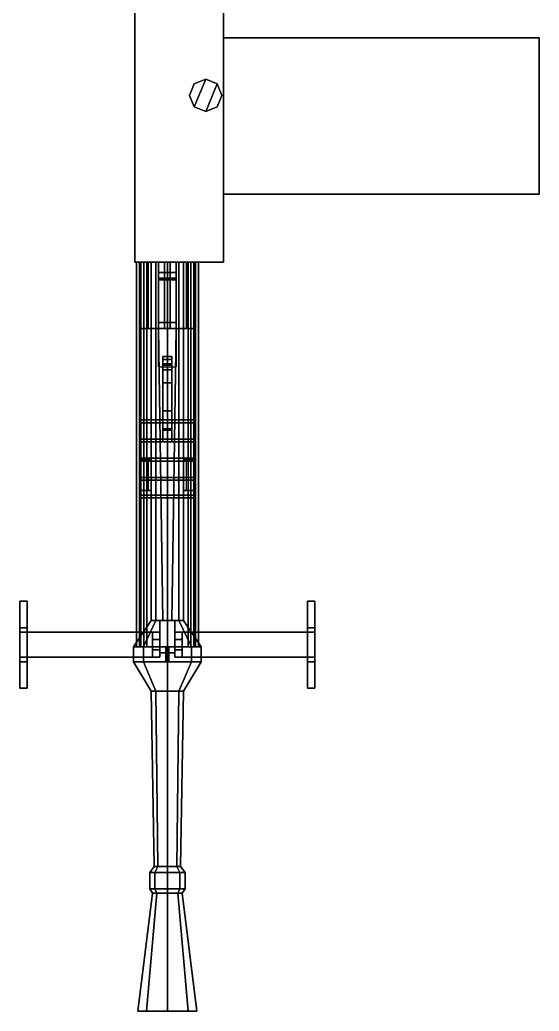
# Model space of a CAD drawing. Extents: x -1 to 2.5, y -12.3 to 0.
# Drawn here: x -1 to 2.52, y -12.28 to -5.56 of the extents above; entities that cross this region are included whole.
import ezdxf

# ---------------------------------------------------------------- set-up
doc = ezdxf.new("R2010")
doc.units = 0
doc.layers.get('0').update_dxf_attribs({"linetype": 'CONTINUOUS'})

msp = doc.modelspace()

# ---------------------------------------------------------------- linework, layer by layer
for points in [[(-0.22, -5.36, 1.54), (-0.22, -5.36, 0.82), (-0.22, -7.2, 0.82), (-0.22, -7.2, 1.54)], [(-0.22, -7.2, 0.82), (-0.22, -5.36, 0.82), (0.38, -5.36, 0.82), (0.38, -7.2, 0.82)], [(0.38, -7.2, 1.54), (0.38, -5.36, 1.54), (-0.22, -5.36, 1.54), (-0.22, -7.2, 1.54)], [(0.38, -7.2, 0.82), (0.38, -5.36, 0.82), (0.38, -5.36, 1.54), (0.38, -7.2, 1.54)], [(2.52, -6.74, 1.22), (2.52, -5.68, 1.22), (0.38, -5.68, 1.22), (0.38, -6.74, 1.22)], [(2.52, -5.68, 1.22), (2.52, -5.68, 0.91), (0.38, -5.68, 0.91), (0.38, -5.68, 1.22)], [(0.38, -6.74, 0.91), (0.38, -5.68, 0.91), (2.52, -5.68, 0.91), (2.52, -6.74, 0.91)], [(2.52, -6.74, 0.91), (2.52, -5.68, 0.91), (2.52, -5.68, 1.22), (2.52, -6.74, 1.22)], [(0.1822, -5.9922, 1.64), (0.15, -6.07, 1.64), (0.1822, -6.1478, 1.64), (0.26, -5.96, 1.64)], [(0.26, -5.96, 1.54), (0.1822, -5.9922, 1.54), (0.1822, -5.9922, 1.64), (0.26, -5.96, 1.64)], [(0.26, -5.96, 1.64), (0.1822, -6.1478, 1.64), (0.26, -6.18, 1.64), (0.3378, -5.9922, 1.64)], [(0.3378, -5.9922, 1.54), (0.26, -5.96, 1.54), (0.26, -5.96, 1.64), (0.3378, -5.9922, 1.64)], [(0.1822, -5.9922, 1.54), (0.15, -6.07, 1.54), (0.15, -6.07, 1.64), (0.1822, -5.9922, 1.64)], [(0.3378, -5.9922, 1.64), (0.26, -6.18, 1.64), (0.3378, -6.1478, 1.64), (0.37, -6.07, 1.64)], [(0.37, -6.07, 1.54), (0.3378, -5.9922, 1.54), (0.3378, -5.9922, 1.64), (0.37, -6.07, 1.64)], [(0.15, -6.07, 1.54), (0.1822, -6.1478, 1.54), (0.1822, -6.1478, 1.64), (0.15, -6.07, 1.64)], [(0.3378, -6.1478, 1.54), (0.37, -6.07, 1.54), (0.37, -6.07, 1.64), (0.3378, -6.1478, 1.64)], [(0.1822, -6.1478, 1.54), (0.26, -6.18, 1.54), (0.26, -6.18, 1.64), (0.1822, -6.1478, 1.64)], [(0.26, -6.18, 1.54), (0.3378, -6.1478, 1.54), (0.3378, -6.1478, 1.64), (0.26, -6.18, 1.64)], [(0.38, -6.74, 1.22), (0.38, -6.74, 0.91), (2.52, -6.74, 0.91), (2.52, -6.74, 1.22)], [(-0.22, -7.2, 1.54), (-0.22, -7.2, 0.82), (0.38, -7.2, 0.82), (0.38, -7.2, 1.54)], [(-0.0778, -7.2, 1.1378), (-0.11, -7.2, 1.06), (-0.11, -9.63, 1.06), (-0.0778, -9.63, 1.1378)], [(-0.11, -7.2, 1.06), (-0.0778, -7.2, 0.9822), (-0.0778, -9.63, 0.9822), (-0.11, -9.63, 1.06)], [(0, -7.2, 1.17), (-0.0778, -7.2, 1.1378), (-0.0778, -9.63, 1.1378), (0, -9.63, 1.17)], [(-0.0778, -7.2, 0.9822), (0, -7.2, 0.95), (0, -9.63, 0.95), (-0.0778, -9.63, 0.9822)], [(-0.06, -7.32, 1.39), (-0.06, -7.2, 1.12), (-0.06, -7.91, 1.12), (-0.06, -7.61, 1.39)], [(-0.06, -7.2, 1.54), (-0.06, -7.2, 1.12), (-0.06, -7.32, 1.39), (-0.06, -7.32, 1.48)], [(-0.06, -7.27, 1.54), (-0.06, -7.2, 1.54), (-0.06, -7.32, 1.48), (-0.06, -7.31, 1.52)], [(0.06, -7.27, 1.54), (0.06, -7.2, 1.54), (-0.06, -7.2, 1.54), (-0.06, -7.27, 1.54)], [(0.0778, -7.2, 1.1378), (0, -7.2, 1.17), (0, -9.63, 1.17), (0.0778, -9.63, 1.1378)], [(0, -7.2, 0.95), (0.0778, -7.2, 0.9822), (0.0778, -9.63, 0.9822), (0, -9.63, 0.95)], [(0.06, -7.91, 1.12), (0.06, -7.2, 1.12), (0.06, -7.32, 1.39), (0.06, -7.61, 1.39)], [(0.06, -7.32, 1.39), (0.06, -7.2, 1.12), (0.06, -7.2, 1.54), (0.06, -7.32, 1.48)], [(0.06, -7.32, 1.48), (0.06, -7.2, 1.54), (0.06, -7.27, 1.54), (0.06, -7.31, 1.52)], [(0.11, -7.2, 1.06), (0.0778, -7.2, 1.1378), (0.0778, -9.63, 1.1378), (0.11, -9.63, 1.06)], [(0.0778, -7.2, 0.9822), (0.11, -7.2, 1.06), (0.11, -9.63, 1.06), (0.0778, -9.63, 0.9822)], [(0.06, -7.31, 1.52), (0.06, -7.27, 1.54), (-0.06, -7.27, 1.54), (-0.06, -7.31, 1.52)], [(-0.06, -7.31, 1.52), (-0.06, -7.32, 1.48), (0.06, -7.32, 1.48), (0.06, -7.31, 1.52)], [(0.06, -7.61, 1.39), (0.06, -7.32, 1.39), (-0.06, -7.32, 1.39), (-0.06, -7.61, 1.39)], [(-0.06, -7.32, 1.48), (-0.06, -7.32, 1.39), (0.06, -7.32, 1.39), (0.06, -7.32, 1.48)], [(-0.06, -7.61, 1.39), (-0.06, -7.91, 1.12), (0.06, -7.91, 1.12), (0.06, -7.61, 1.39)], [(0, -7.65, 0.88), (-0.06, -7.65, 0.82), (-0.03, -9.63, 0.87), (0, -9.63, 0.9)], [(-0.06, -7.65, 0.82), (0, -7.65, 0.76), (0, -9.63, 0.84), (-0.03, -9.63, 0.87)], [(0.06, -7.65, 0.82), (0, -7.65, 0.88), (0, -9.63, 0.9), (0.03, -9.63, 0.87)], [(0, -7.65, 0.76), (0.06, -7.65, 0.82), (0.03, -9.63, 0.87), (0, -9.63, 0.84)], [(0.03, -7.89, 1.57), (0.03, -7.84, 1.49), (-0.03, -7.84, 1.49), (-0.03, -7.89, 1.57)], [(-0.03, -7.89, 1.57), (-0.03, -7.84, 1.49), (-0.03, -8.42, 1.49), (-0.03, -8.34, 1.57)], [(-0.03, -7.84, 1.49), (-0.03, -7.84, 1.44), (-0.03, -8.42, 1.44), (-0.03, -8.42, 1.49)], [(0.03, -7.84, 1.49), (0.03, -7.84, 1.44), (-0.03, -7.84, 1.44), (-0.03, -7.84, 1.49)], [(0.03, -7.84, 1.44), (0.03, -7.93, 1.38), (-0.03, -7.93, 1.38), (-0.03, -7.84, 1.44)], [(-0.03, -7.84, 1.44), (-0.03, -7.93, 1.38), (-0.03, -8.33, 1.38), (-0.03, -8.42, 1.44)], [(-0.03, -7.9, 1.33), (-0.03, -7.86, 1.28), (-0.03, -8.29, 1.28), (-0.03, -8.27, 1.33)], [(0.03, -7.9, 1.33), (0.03, -7.86, 1.28), (-0.03, -7.86, 1.28), (-0.03, -7.9, 1.33)], [(0.03, -7.86, 1.28), (0.03, -7.86, 1.14), (-0.03, -7.86, 1.14), (-0.03, -7.86, 1.28)], [(-0.03, -7.86, 1.28), (-0.03, -7.86, 1.14), (-0.03, -8.29, 1.14), (-0.03, -8.29, 1.28)], [(0.03, -8.42, 1.49), (0.03, -7.84, 1.49), (0.03, -7.89, 1.57), (0.03, -8.34, 1.57)], [(0.03, -8.42, 1.44), (0.03, -7.84, 1.44), (0.03, -7.84, 1.49), (0.03, -8.42, 1.49)], [(0.03, -8.33, 1.38), (0.03, -7.93, 1.38), (0.03, -7.84, 1.44), (0.03, -8.42, 1.44)], [(0.03, -8.29, 1.28), (0.03, -7.86, 1.28), (0.03, -7.9, 1.33), (0.03, -8.27, 1.33)], [(0.03, -8.29, 1.14), (0.03, -7.86, 1.14), (0.03, -7.86, 1.28), (0.03, -8.29, 1.28)], [(0.03, -8.34, 1.57), (0.03, -7.89, 1.57), (-0.03, -7.89, 1.57), (-0.03, -8.34, 1.57)], [(0.03, -8.27, 1.33), (0.03, -7.9, 1.33), (-0.03, -7.9, 1.33), (-0.03, -8.27, 1.33)], [(-0.03, -8.33, 1.38), (-0.03, -7.93, 1.38), (0.03, -7.93, 1.38), (0.03, -8.33, 1.38)], [(-0.03, -8.02, 1.38), (-0.03, -8.02, 1.33), (-0.03, -8.21, 1.33), (-0.03, -8.21, 1.38)], [(0.03, -8.02, 1.38), (0.03, -8.02, 1.33), (-0.03, -8.02, 1.33), (-0.03, -8.02, 1.38)], [(0.03, -8.21, 1.33), (0.03, -8.02, 1.33), (0.03, -8.02, 1.38), (0.03, -8.21, 1.38)], [(-0.03, -8.21, 1.38), (-0.03, -8.21, 1.33), (0.03, -8.21, 1.33), (0.03, -8.21, 1.38)], [(-0.1273, -8.27, 0.9327), (-0.18, -8.27, 1.06), (-0.1273, -8.27, 1.1873), (0, -8.27, 0.88)], [(-0.1273, -8.29, 1.1873), (-0.18, -8.29, 1.06), (-0.1273, -8.29, 0.9327), (0, -8.29, 1.24)], [(0, -8.27, 0.88), (-0.1273, -8.27, 1.1873), (0, -8.27, 1.24), (0.1273, -8.27, 0.9327)], [(0, -8.29, 1.24), (-0.1273, -8.29, 0.9327), (0, -8.29, 0.88), (0.1273, -8.29, 1.1873)], [(-0.03, -8.27, 1.33), (-0.03, -8.29, 1.28), (0.03, -8.29, 1.28), (0.03, -8.27, 1.33)], [(-0.03, -8.29, 1.28), (-0.03, -8.29, 1.14), (0.03, -8.29, 1.14), (0.03, -8.29, 1.28)], [(-0.03, -8.42, 1.44), (-0.03, -8.33, 1.38), (0.03, -8.33, 1.38), (0.03, -8.42, 1.44)], [(0.1273, -8.27, 0.9327), (0, -8.27, 1.24), (0.1273, -8.27, 1.1873), (0.18, -8.27, 1.06)], [(0.1273, -8.29, 1.1873), (0, -8.29, 0.88), (0.1273, -8.29, 0.9327), (0.18, -8.29, 1.06)], [(-0.1273, -8.4, 0.9327), (-0.18, -8.4, 1.06), (-0.1273, -8.4, 1.1873), (0, -8.4, 0.88)], [(0, -8.4, 0.88), (-0.1273, -8.4, 1.1873), (0, -8.4, 1.24), (0.1273, -8.4, 0.9327)], [(-0.03, -8.34, 1.57), (-0.03, -8.42, 1.49), (0.03, -8.42, 1.49), (0.03, -8.34, 1.57)], [(0.1273, -8.4, 0.9327), (0, -8.4, 1.24), (0.1273, -8.4, 1.1873), (0.18, -8.4, 1.06)], [(-0.1273, -8.42, 1.1873), (-0.18, -8.42, 1.06), (-0.1273, -8.42, 0.9327), (0, -8.42, 1.24)], [(0, -8.42, 1.24), (-0.1273, -8.42, 0.9327), (0, -8.42, 0.88), (0.1273, -8.42, 1.1873)], [(-0.03, -8.42, 1.49), (-0.03, -8.42, 1.44), (0.03, -8.42, 1.44), (0.03, -8.42, 1.49)], [(0.1273, -8.42, 1.1873), (0, -8.42, 0.88), (0.1273, -8.42, 0.9327), (0.18, -8.42, 1.06)], [(-0.1273, -8.53, 0.9327), (-0.18, -8.53, 1.06), (-0.1273, -8.53, 1.1873), (0, -8.53, 0.88)], [(0, -8.53, 0.88), (-0.1273, -8.53, 1.1873), (0, -8.53, 1.24), (0.1273, -8.53, 0.9327)], [(0.1273, -8.53, 0.9327), (0, -8.53, 1.24), (0.1273, -8.53, 1.1873), (0.18, -8.53, 1.06)], [(-0.1273, -8.55, 1.1873), (-0.18, -8.55, 1.06), (-0.1273, -8.55, 0.9327), (0, -8.55, 1.24)], [(0, -8.55, 1.24), (-0.1273, -8.55, 0.9327), (0, -8.55, 0.88), (0.1273, -8.55, 1.1873)], [(0.1273, -8.55, 1.1873), (0, -8.55, 0.88), (0.1273, -8.55, 0.9327), (0.18, -8.55, 1.06)], [(-0.1273, -8.66, 0.9327), (-0.18, -8.66, 1.06), (-0.1273, -8.66, 1.1873), (0, -8.66, 0.88)], [(0, -8.66, 0.88), (-0.1273, -8.66, 1.1873), (0, -8.66, 1.24), (0.1273, -8.66, 0.9327)], [(0.1273, -8.66, 0.9327), (0, -8.66, 1.24), (0.1273, -8.66, 1.1873), (0.18, -8.66, 1.06)], [(-0.1273, -8.68, 1.1873), (-0.18, -8.68, 1.06), (-0.1273, -8.68, 0.9327), (0, -8.68, 1.24)], [(0, -8.68, 1.24), (-0.1273, -8.68, 0.9327), (0, -8.68, 0.88), (0.1273, -8.68, 1.1873)], [(0.1273, -8.68, 1.1873), (0, -8.68, 0.88), (0.1273, -8.68, 0.9327), (0.18, -8.68, 1.06)], [(-0.1273, -8.78, 0.9327), (-0.18, -8.78, 1.06), (-0.1273, -8.78, 1.1873), (0, -8.78, 0.88)], [(-0.1273, -8.8, 1.1873), (-0.18, -8.8, 1.06), (-0.1273, -8.8, 0.9327), (0, -8.8, 1.24)], [(0, -8.78, 0.88), (-0.1273, -8.78, 1.1873), (0, -8.78, 1.24), (0.1273, -8.78, 0.9327)], [(0, -8.8, 1.24), (-0.1273, -8.8, 0.9327), (0, -8.8, 0.88), (0.1273, -8.8, 1.1873)], [(0.1273, -8.78, 0.9327), (0, -8.78, 1.24), (0.1273, -8.78, 1.1873), (0.18, -8.78, 1.06)], [(0.1273, -8.8, 1.1873), (0, -8.8, 0.88), (0.1273, -8.8, 0.9327), (0.18, -8.8, 1.06)], [(-0.95, -9.68, -2.37), (-0.95, -9.5, -2.35), (-1, -9.5, -2.35), (-1, -9.68, -2.37)], [(-1, -9.68, -2.37), (-1, -9.5, -2.35), (-0.95, -9.5, -2.35), (-0.95, -9.68, -2.37)], [(1, -9.68, -2.37), (1, -9.5, -2.35), (0.95, -9.5, -2.35), (0.95, -9.68, -2.37)], [(0.95, -9.68, -2.37), (0.95, -9.5, -2.35), (1, -9.5, -2.35), (1, -9.68, -2.37)], [(-1, -9.91, -2.37), (-1, -9.68, -2.37), (-0.95, -9.68, -2.37), (-0.95, -9.91, -2.37)], [(-0.95, -9.91, -2.37), (-0.95, -9.68, -2.37), (-1, -9.68, -2.37), (-1, -9.91, -2.37)], [(-0.0778, -9.63, 1.1378), (-0.11, -9.63, 1.06), (-0.23, -9.81, 1.14), (-0.1626, -9.81, 1.3026)], [(-0.11, -9.63, 1.06), (-0.0778, -9.63, 0.9822), (-0.1626, -9.81, 0.9774), (-0.23, -9.81, 1.14)], [(0, -9.63, 1.17), (-0.0778, -9.63, 1.1378), (-0.1626, -9.81, 1.3026), (0, -9.81, 1.37)], [(-0.0778, -9.63, 0.9822), (0, -9.63, 0.95), (0, -9.81, 0.91), (-0.1626, -9.81, 0.9774)], [(0.0778, -9.63, 1.1378), (0, -9.63, 1.17), (0, -9.81, 1.37), (0.1626, -9.81, 1.3026)], [(0, -9.63, 0.95), (0.0778, -9.63, 0.9822), (0.1626, -9.81, 0.9774), (0, -9.81, 0.91)], [(0.11, -9.63, 1.06), (0.0778, -9.63, 1.1378), (0.1626, -9.81, 1.3026), (0.23, -9.81, 1.14)], [(0.0778, -9.63, 0.9822), (0.11, -9.63, 1.06), (0.23, -9.81, 1.14), (0.1626, -9.81, 0.9774)], [(0.95, -9.68, -2.37), (0.95, -9.91, -2.37), (1, -9.91, -2.37), (1, -9.68, -2.37)], [(1, -9.68, -2.37), (1, -9.91, -2.37), (0.95, -9.91, -2.37), (0.95, -9.68, -2.37)], [(-0.1, -9.71, 0.78), (-1, -9.71, -2.37), (-1, -9.88, -2.37), (-0.1, -9.88, 0.78)], [(-0.05, -9.71, 0.78), (-0.95, -9.71, -2.37), (-1, -9.71, -2.37), (-0.1, -9.71, 0.78)], [(-0.95, -9.88, -2.37), (-0.95, -9.71, -2.37), (-0.05, -9.71, 0.78), (-0.05, -9.88, 0.78)], [(-0.05, -9.76, 0.89), (-0.05, -9.71, 0.78), (-0.1, -9.71, 0.78), (-0.1, -9.76, 0.89)], [(-0.1, -9.76, 0.89), (-0.1, -9.71, 0.78), (-0.1, -9.88, 0.78), (-0.1, -9.83, 0.89)], [(-0.05, -9.88, 0.78), (-0.05, -9.71, 0.78), (-0.05, -9.76, 0.89), (-0.05, -9.83, 0.89)], [(0.95, -9.71, -2.37), (0.95, -9.88, -2.37), (0.05, -9.88, 0.78), (0.05, -9.71, 0.78)], [(0.1, -9.71, 0.78), (1, -9.71, -2.37), (0.95, -9.71, -2.37), (0.05, -9.71, 0.78)], [(0.05, -9.71, 0.78), (0.05, -9.88, 0.78), (0.05, -9.83, 0.89), (0.05, -9.76, 0.89)], [(0.1, -9.76, 0.89), (0.1, -9.71, 0.78), (0.05, -9.71, 0.78), (0.05, -9.76, 0.89)], [(0.1, -9.88, 0.78), (1, -9.88, -2.37), (1, -9.71, -2.37), (0.1, -9.71, 0.78)], [(0.1, -9.83, 0.89), (0.1, -9.88, 0.78), (0.1, -9.71, 0.78), (0.1, -9.76, 0.89)], [(-0.1626, -9.81, 1.3026), (-0.23, -9.81, 1.14), (-0.23, -9.91, 1.14), (-0.1626, -9.91, 1.3026)], [(-0.23, -9.81, 1.14), (-0.1626, -9.81, 0.9774), (-0.1626, -9.91, 0.9774), (-0.23, -9.91, 1.14)], [(0, -9.81, 1.37), (-0.1626, -9.81, 1.3026), (-0.1626, -9.91, 1.3026), (0, -9.91, 1.37)], [(-0.1626, -9.81, 0.9774), (0, -9.81, 0.91), (0, -9.91, 0.91), (-0.1626, -9.91, 0.9774)], [(-0.05, -9.83, 0.89), (-0.05, -9.76, 0.89), (-0.1, -9.76, 0.89), (-0.1, -9.83, 0.89)], [(-0.01, -9.81, 1.37), (-0.01, -9.91, 1.37), (-0.01, -9.89, 1.6), (-0.01, -9.81, 1.6)], [(0.1626, -9.81, 1.3026), (0, -9.81, 1.37), (0, -9.91, 1.37), (0.1626, -9.91, 1.3026)], [(0, -9.81, 0.91), (0.1626, -9.81, 0.9774), (0.1626, -9.91, 0.9774), (0, -9.91, 0.91)], [(0.01, -9.81, 1.6), (0.01, -9.89, 1.6), (0.01, -9.91, 1.37), (0.01, -9.81, 1.37)], [(0.05, -9.76, 0.89), (0.05, -9.83, 0.89), (0.1, -9.83, 0.89), (0.1, -9.76, 0.89)], [(0.23, -9.81, 1.14), (0.1626, -9.81, 1.3026), (0.1626, -9.91, 1.3026), (0.23, -9.91, 1.14)], [(0.1626, -9.81, 0.9774), (0.23, -9.81, 1.14), (0.23, -9.91, 1.14), (0.1626, -9.91, 0.9774)], [(-0.1, -9.88, 0.78), (-1, -9.88, -2.37), (-0.95, -9.88, -2.37), (-0.05, -9.88, 0.78)], [(-0.1, -9.83, 0.89), (-0.1, -9.88, 0.78), (-0.05, -9.88, 0.78), (-0.05, -9.83, 0.89)], [(0.05, -9.83, 0.89), (0.05, -9.88, 0.78), (0.1, -9.88, 0.78), (0.1, -9.83, 0.89)], [(0.05, -9.88, 0.78), (0.95, -9.88, -2.37), (1, -9.88, -2.37), (0.1, -9.88, 0.78)], [(-0.95, -9.91, -2.37), (-0.95, -10.09, -2.35), (-1, -10.09, -2.35), (-1, -9.91, -2.37)], [(-1, -9.91, -2.37), (-1, -10.09, -2.35), (-0.95, -10.09, -2.35), (-0.95, -9.91, -2.37)], [(-0.0778, -10.11, 1.0222), (-0.11, -10.11, 1.1), (-0.23, -9.91, 1.14), (-0.1626, -9.91, 0.9774)], [(-0.11, -10.11, 1.1), (-0.0778, -10.11, 1.1778), (-0.1626, -9.91, 1.3026), (-0.23, -9.91, 1.14)], [(0, -10.11, 0.99), (-0.0778, -10.11, 1.0222), (-0.1626, -9.91, 0.9774), (0, -9.91, 0.91)], [(-0.0778, -10.11, 1.1778), (0, -10.11, 1.21), (0, -9.91, 1.37), (-0.1626, -9.91, 1.3026)], [(0.0778, -10.11, 1.0222), (0, -10.11, 0.99), (0, -9.91, 0.91), (0.1626, -9.91, 0.9774)], [(0, -10.11, 1.21), (0.0778, -10.11, 1.1778), (0.1626, -9.91, 1.3026), (0, -9.91, 1.37)], [(0.11, -10.11, 1.1), (0.0778, -10.11, 1.0222), (0.1626, -9.91, 0.9774), (0.23, -9.91, 1.14)], [(0.0778, -10.11, 1.1778), (0.11, -10.11, 1.1), (0.23, -9.91, 1.14), (0.1626, -9.91, 1.3026)], [(0.95, -9.91, -2.37), (0.95, -10.09, -2.35), (1, -10.09, -2.35), (1, -9.91, -2.37)], [(1, -9.91, -2.37), (1, -10.09, -2.35), (0.95, -10.09, -2.35), (0.95, -9.91, -2.37)], [(-0.0778, -10.11, 1.1778), (-0.11, -10.11, 1.1), (-0.09, -11.3, 1.1), (-0.0636, -11.3, 1.1636)], [(-0.11, -10.11, 1.1), (-0.0778, -10.11, 1.0222), (-0.0636, -11.3, 1.0364), (-0.09, -11.3, 1.1)], [(0, -10.11, 1.21), (-0.0778, -10.11, 1.1778), (-0.0636, -11.3, 1.1636), (0, -11.3, 1.19)], [(-0.0778, -10.11, 1.0222), (0, -10.11, 0.99), (0, -11.3, 1.01), (-0.0636, -11.3, 1.0364)], [(0.0778, -10.11, 1.1778), (0, -10.11, 1.21), (0, -11.3, 1.19), (0.0636, -11.3, 1.1636)], [(0, -10.11, 0.99), (0.0778, -10.11, 1.0222), (0.0636, -11.3, 1.0364), (0, -11.3, 1.01)], [(0.11, -10.11, 1.1), (0.0778, -10.11, 1.1778), (0.0636, -11.3, 1.1636), (0.09, -11.3, 1.1)], [(0.0778, -10.11, 1.0222), (0.11, -10.11, 1.1), (0.09, -11.3, 1.1), (0.0636, -11.3, 1.0364)], [(-0.0636, -11.3, 1.1636), (-0.09, -11.3, 1.1), (-0.12, -11.34, 1.1), (-0.0849, -11.34, 1.1849)], [(-0.09, -11.3, 1.1), (-0.0636, -11.3, 1.0364), (-0.0849, -11.34, 1.0151), (-0.12, -11.34, 1.1)], [(-0.0849, -11.34, 1.1849), (-0.12, -11.34, 1.1), (-0.12, -11.45, 1.1), (-0.0849, -11.45, 1.1849)], [(-0.12, -11.34, 1.1), (-0.0849, -11.34, 1.0151), (-0.0849, -11.45, 1.0151), (-0.12, -11.45, 1.1)], [(0, -11.3, 1.19), (-0.0636, -11.3, 1.1636), (-0.0849, -11.34, 1.1849), (0, -11.34, 1.22)], [(-0.0636, -11.3, 1.0364), (0, -11.3, 1.01), (0, -11.34, 0.98), (-0.0849, -11.34, 1.0151)], [(0, -11.34, 1.22), (-0.0849, -11.34, 1.1849), (-0.0849, -11.45, 1.1849), (0, -11.45, 1.22)], [(-0.0849, -11.34, 1.0151), (0, -11.34, 0.98), (0, -11.45, 0.98), (-0.0849, -11.45, 1.0151)], [(0.0636, -11.3, 1.1636), (0, -11.3, 1.19), (0, -11.34, 1.22), (0.0849, -11.34, 1.1849)], [(0, -11.3, 1.01), (0.0636, -11.3, 1.0364), (0.0849, -11.34, 1.0151), (0, -11.34, 0.98)], [(0.0849, -11.34, 1.1849), (0, -11.34, 1.22), (0, -11.45, 1.22), (0.0849, -11.45, 1.1849)], [(0, -11.34, 0.98), (0.0849, -11.34, 1.0151), (0.0849, -11.45, 1.0151), (0, -11.45, 0.98)], [(0.09, -11.3, 1.1), (0.0636, -11.3, 1.1636), (0.0849, -11.34, 1.1849), (0.12, -11.34, 1.1)], [(0.0636, -11.3, 1.0364), (0.09, -11.3, 1.1), (0.12, -11.34, 1.1), (0.0849, -11.34, 1.0151)], [(0.12, -11.34, 1.1), (0.0849, -11.34, 1.1849), (0.0849, -11.45, 1.1849), (0.12, -11.45, 1.1)], [(0.0849, -11.34, 1.0151), (0.12, -11.34, 1.1), (0.12, -11.45, 1.1), (0.0849, -11.45, 1.0151)], [(-0.0707, -11.48, 1.1707), (-0.1, -11.48, 1.1), (-0.2, -12.28, 1.1), (-0.1414, -12.28, 1.2414)], [(-0.1, -11.48, 1.1), (-0.0707, -11.48, 1.0293), (-0.1414, -12.28, 0.9586), (-0.2, -12.28, 1.1)], [(0, -11.48, 1.2), (-0.0707, -11.48, 1.1707), (-0.1414, -12.28, 1.2414), (0, -12.28, 1.3)], [(-0.0707, -11.48, 1.0293), (0, -11.48, 1), (0, -12.28, 0.9), (-0.1414, -12.28, 0.9586)], [(-0.0849, -11.45, 1.1849), (-0.12, -11.45, 1.1), (-0.1, -11.48, 1.1), (-0.0707, -11.48, 1.1707)], [(-0.12, -11.45, 1.1), (-0.0849, -11.45, 1.0151), (-0.0707, -11.48, 1.0293), (-0.1, -11.48, 1.1)], [(0, -11.45, 1.22), (-0.0849, -11.45, 1.1849), (-0.0707, -11.48, 1.1707), (0, -11.48, 1.2)], [(-0.0849, -11.45, 1.0151), (0, -11.45, 0.98), (0, -11.48, 1), (-0.0707, -11.48, 1.0293)], [(0.0849, -11.45, 1.1849), (0, -11.45, 1.22), (0, -11.48, 1.2), (0.0707, -11.48, 1.1707)], [(0, -11.45, 0.98), (0.0849, -11.45, 1.0151), (0.0707, -11.48, 1.0293), (0, -11.48, 1)], [(0.0707, -11.48, 1.1707), (0, -11.48, 1.2), (0, -12.28, 1.3), (0.1414, -12.28, 1.2414)], [(0, -11.48, 1), (0.0707, -11.48, 1.0293), (0.1414, -12.28, 0.9586), (0, -12.28, 0.9)], [(0.12, -11.45, 1.1), (0.0849, -11.45, 1.1849), (0.0707, -11.48, 1.1707), (0.1, -11.48, 1.1)], [(0.0849, -11.45, 1.0151), (0.12, -11.45, 1.1), (0.1, -11.48, 1.1), (0.0707, -11.48, 1.0293)], [(0.1, -11.48, 1.1), (0.0707, -11.48, 1.1707), (0.1414, -12.28, 1.2414), (0.2, -12.28, 1.1)], [(0.0707, -11.48, 1.0293), (0.1, -11.48, 1.1), (0.2, -12.28, 1.1), (0.1414, -12.28, 0.9586)], [(0, -12.28, 1.3), (-0.1414, -12.28, 1.2414), (-0.2, -12.28, 1.1), (0.1414, -12.28, 1.2414)], [(0.1414, -12.28, 1.2414), (-0.2, -12.28, 1.1), (-0.1414, -12.28, 0.9586), (0.2, -12.28, 1.1)], [(0.2, -12.28, 1.1), (-0.1414, -12.28, 0.9586), (0, -12.28, 0.9), (0.1414, -12.28, 0.9586)]]:
    msp.add_3dface(points)
at = {"color": 6}
for points in [[(-0.18, -7.2, 0.98), (-0.18, -9.81, 0.98), (-0.21, -9.81, 1.06), (-0.21, -7.2, 1.06)], [(-0.21, -7.2, 1.06), (-0.21, -9.81, 1.06), (-0.16, -9.81, 1.18), (-0.16, -7.2, 1.18)], [(-0.19, -9.81, 1.06), (-0.16, -9.81, 0.98), (-0.16, -7.2, 0.98), (-0.19, -7.2, 1.06)], [(-0.14, -9.81, 1.18), (-0.19, -9.81, 1.06), (-0.19, -7.2, 1.06), (-0.14, -7.2, 1.18)], [(-0.18, -7.2, 0.98), (-0.13, -7.2, 0.89), (-0.13, -7.65, 0.89), (-0.18, -7.65, 0.98)], [(-0.16, -7.2, 0.98), (-0.16, -9.81, 0.98), (-0.18, -9.81, 0.98), (-0.18, -7.2, 0.98)], [(-0.16, -7.2, 1.18), (-0.16, -9.81, 1.18), (-0.14, -9.81, 1.18), (-0.14, -7.2, 1.18)], [(-0.13, -7.2, 0.89), (-0.13, -7.2, 0.82), (-0.13, -7.65, 0.82), (-0.13, -7.65, 0.89)], [(-0.13, -7.2, 0.82), (-0.02, -7.2, 0.75), (-0.02, -7.65, 0.75), (-0.13, -7.65, 0.82)], [(0.13, -7.2, 0.82), (0.02, -7.2, 0.75), (-0.02, -7.2, 0.75), (-0.13, -7.2, 0.82)], [(-0.02, -7.65, 0.75), (-0.02, -7.2, 0.75), (0.02, -7.2, 0.75), (0.02, -7.65, 0.75)], [(0.02, -7.65, 0.75), (0.02, -7.2, 0.75), (0.13, -7.2, 0.82), (0.13, -7.65, 0.82)], [(0.13, -7.65, 0.89), (0.13, -7.2, 0.89), (0.18, -7.2, 0.98), (0.18, -7.65, 0.98)], [(0.13, -7.65, 0.82), (0.13, -7.2, 0.82), (0.13, -7.2, 0.89), (0.13, -7.65, 0.89)], [(0.14, -7.2, 1.18), (0.19, -7.2, 1.06), (0.19, -9.81, 1.06), (0.14, -9.81, 1.18)], [(0.16, -9.81, 1.18), (0.16, -7.2, 1.18), (0.14, -7.2, 1.18), (0.14, -9.81, 1.18)], [(0.19, -7.2, 1.06), (0.16, -7.2, 0.98), (0.16, -9.81, 0.98), (0.19, -9.81, 1.06)], [(0.16, -9.81, 0.98), (0.16, -7.2, 0.98), (0.18, -7.2, 0.98), (0.18, -9.81, 0.98)], [(0.21, -9.81, 1.06), (0.21, -7.2, 1.06), (0.16, -7.2, 1.18), (0.16, -9.81, 1.18)], [(0.18, -9.81, 0.98), (0.18, -7.2, 0.98), (0.21, -7.2, 1.06), (0.21, -9.81, 1.06)], [(-0.18, -7.65, 0.98), (-0.13, -7.65, 0.89), (0.13, -7.65, 0.89), (0.18, -7.65, 0.98)], [(-0.13, -7.65, 0.89), (-0.13, -7.65, 0.82), (0.13, -7.65, 0.82), (0.13, -7.65, 0.89)], [(-0.13, -7.65, 0.82), (-0.02, -7.65, 0.75), (0.02, -7.65, 0.75), (0.13, -7.65, 0.82)], [(-0.16, -8.54, 0.98), (-0.11, -8.54, 0.89), (-0.13, -8.54, 0.89), (-0.18, -8.54, 0.98)], [(-0.18, -8.54, 0.98), (-0.13, -8.54, 0.89), (-0.13, -8.75, 0.89), (-0.18, -8.75, 0.98)], [(-0.11, -8.75, 0.89), (-0.11, -8.54, 0.89), (-0.16, -8.54, 0.98), (-0.16, -8.75, 0.98)], [(0.16, -8.54, 0.98), (0.11, -8.54, 0.89), (0.11, -8.75, 0.89), (0.16, -8.75, 0.98)], [(0.18, -8.54, 0.98), (0.13, -8.54, 0.89), (0.11, -8.54, 0.89), (0.16, -8.54, 0.98)], [(0.13, -8.75, 0.89), (0.13, -8.54, 0.89), (0.18, -8.54, 0.98), (0.18, -8.75, 0.98)], [(-0.18, -8.75, 0.98), (-0.13, -8.75, 0.89), (-0.11, -8.75, 0.89), (-0.16, -8.75, 0.98)], [(0.16, -8.75, 0.98), (0.11, -8.75, 0.89), (0.13, -8.75, 0.89), (0.18, -8.75, 0.98)], [(-0.05, -9.63, 0.98), (-0.05, -9.63, 0.69), (-0.05, -9.85, 0.69), (-0.05, -9.85, 0.98)], [(0.05, -9.63, 0.98), (0.05, -9.63, 0.69), (-0.05, -9.63, 0.69), (-0.05, -9.63, 0.98)], [(-0.05, -9.85, 0.69), (-0.05, -9.63, 0.69), (0.05, -9.63, 0.69), (0.05, -9.85, 0.69)], [(0.05, -9.85, 0.69), (0.05, -9.63, 0.69), (0.05, -9.63, 0.98), (0.05, -9.85, 0.98)], [(-0.21, -9.81, 1.06), (-0.18, -9.81, 0.98), (-0.16, -9.81, 0.98), (-0.19, -9.81, 1.06)], [(0.19, -9.81, 1.06), (0.16, -9.81, 0.98), (0.18, -9.81, 0.98), (0.21, -9.81, 1.06)], [(-0.05, -9.85, 0.98), (-0.05, -9.85, 0.69), (0.05, -9.85, 0.69), (0.05, -9.85, 0.98)]]:
    msp.add_3dface(points, dxfattribs=at)

doc.saveas('drawing.dxf')
